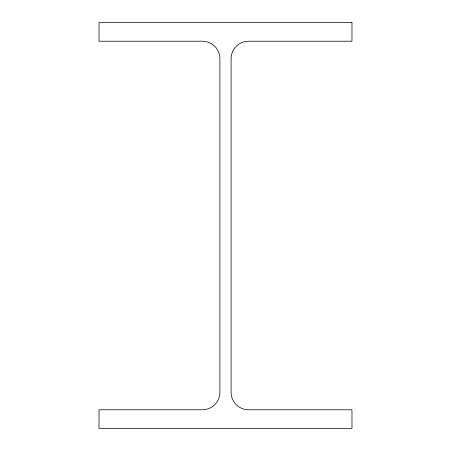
<?xml version="1.0" encoding="UTF-8"?>
<svg xmlns="http://www.w3.org/2000/svg" width="451" height="451" viewBox="0 0 451 451"><rect width="100%" height="100%" fill="white"/><g stroke="black" fill="none" stroke-linecap="round" stroke-linejoin="round"><path stroke-width="0.68" d="M351.977 22.55L99.023 22.55L99.023 41.221L202.465 41.221A17.442 17.442 0 0 1 219.908 58.669L219.908 392.331A17.442 17.442 0 0 1 202.465 409.779L99.023 409.779L99.023 428.45L351.977 428.45L351.977 409.779L248.535 409.779A17.442 17.442 0 0 1 231.092 392.331L231.092 58.669A17.442 17.442 0 0 1 248.535 41.221L351.977 41.221L351.977 22.55"/></g></svg>
